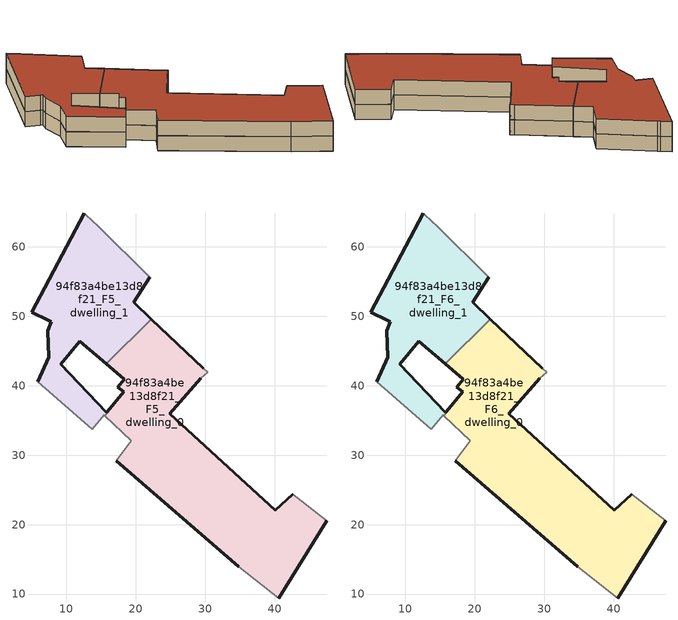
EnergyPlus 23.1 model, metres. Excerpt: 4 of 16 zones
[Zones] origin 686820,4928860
94f83a4be13d8f21_F5_dwelling_0
 floor to 94f83a4be13d8f21_F4_dwelling_0 (EU_floor_Construction): 40.56,9.43 47.47,20.53 42.55,24.39 40.07,22.08 24.87,35.93 29.33,41.08 30.34,41.95 29.72,42.47 22.21,49.59 15.74,43.15 18.32,40.93 17.39,39.8 18.29,39.11 15.87,36.26 15.94,36.18 15.53,35.69 19.37,32.11 17.2,29.21 34.79,13.93 z15
 wall outside (EU_wall_Construction): 15.87,36.26 18.29,39.11 17.39,39.8 18.32,40.93 15.74,43.15 / 22.21,49.59 29.72,42.47 / 29.33,41.08 24.87,35.93 40.07,22.08 42.55,24.39 / 47.47,20.53 40.56,9.43 / 34.79,13.93 17.2,29.21 z15:18
 wall to 94f83a4be13d8f21_F5_dwelling_1 (EU_wall_Construction): 15.53,35.69 15.94,36.18 15.87,36.26 / 15.74,43.15 22.21,49.59 z15:18
 wall adiabatic (EU_wall_Construction): 29.72,42.47 30.34,41.95 29.33,41.08 / 42.55,24.39 47.47,20.53 / 40.56,9.43 34.79,13.93 / 17.2,29.21 19.37,32.11 15.53,35.69 z15:18
94f83a4be13d8f21_F5_dwelling_1
 floor to 94f83a4be13d8f21_F4_dwelling_1 (EU_floor_Construction): 15.94,36.18 15.87,36.26 15.77,36.14 9.22,43.08 11.94,46.39 15.74,43.15 22.21,49.59 19.67,52 22,55.57 14.44,63.06 13.97,63.53 12.56,64.85 5.02,50.59 7.37,49.42 7.81,49.18 7.35,47.89 7.48,44.11 5.89,40.57 13.71,33.74 15.42,35.79 15.53,35.69 z15
 wall outside (EU_wall_Construction): 5.89,40.57 7.48,44.11 7.35,47.89 7.81,49.18 7.37,49.42 5.02,50.59 12.56,64.85 / 22,55.57 19.67,52 22.21,49.59 / 15.74,43.15 11.94,46.39 9.22,43.08 15.77,36.14 15.87,36.26 z15:18
 wall adiabatic (EU_wall_Construction): 12.56,64.85 13.97,63.53 14.44,63.06 22,55.57 / 15.53,35.69 15.42,35.79 13.71,33.74 5.89,40.57 z15:18
94f83a4be13d8f21_F6_dwelling_0
 floor to 94f83a4be13d8f21_F5_dwelling_0 (EU_floor_Construction): 40.56,9.43 47.47,20.53 42.55,24.39 40.07,22.08 24.87,35.93 29.33,41.08 30.34,41.95 29.72,42.47 22.21,49.59 15.74,43.15 18.32,40.93 17.39,39.8 18.29,39.11 15.87,36.26 15.94,36.18 15.53,35.69 19.37,32.11 17.2,29.21 34.79,13.93 z18
 wall outside (EU_wall_Construction): 15.87,36.26 18.29,39.11 17.39,39.8 18.32,40.93 15.74,43.15 / 22.21,49.59 29.72,42.47 / 29.33,41.08 24.87,35.93 40.07,22.08 42.55,24.39 / 47.47,20.53 40.56,9.43 / 34.79,13.93 17.2,29.21 z18:21
 wall to 94f83a4be13d8f21_F6_dwelling_1 (EU_wall_Construction): 15.53,35.69 15.94,36.18 15.87,36.26 / 15.74,43.15 22.21,49.59 z18:21
 wall adiabatic (EU_wall_Construction): 29.72,42.47 30.34,41.95 29.33,41.08 / 42.55,24.39 47.47,20.53 / 40.56,9.43 34.79,13.93 / 17.2,29.21 19.37,32.11 15.53,35.69 z18:21
 roof outside (EU_roof_Construction): 30.34,41.95 29.33,41.08 24.87,35.93 40.07,22.08 42.55,24.39 47.47,20.53 40.56,9.43 34.79,13.93 17.2,29.21 19.37,32.11 15.53,35.69 15.94,36.18 15.87,36.26 18.29,39.11 17.39,39.8 18.32,40.93 15.74,43.15 22.21,49.59 29.72,42.47 z21
94f83a4be13d8f21_F6_dwelling_1
 floor to 94f83a4be13d8f21_F5_dwelling_1 (EU_floor_Construction): 15.94,36.18 15.87,36.26 15.77,36.14 9.22,43.08 11.94,46.39 15.74,43.15 22.21,49.59 19.67,52 22,55.57 14.44,63.06 13.97,63.53 12.56,64.85 5.02,50.59 7.37,49.42 7.81,49.18 7.35,47.89 7.48,44.11 5.89,40.57 13.71,33.74 15.42,35.79 15.53,35.69 z18
 wall outside (EU_wall_Construction): 5.89,40.57 7.48,44.11 7.35,47.89 7.81,49.18 7.37,49.42 5.02,50.59 12.56,64.85 / 22,55.57 19.67,52 22.21,49.59 / 15.74,43.15 11.94,46.39 9.22,43.08 15.77,36.14 15.87,36.26 z18:21
 wall adiabatic (EU_wall_Construction): 12.56,64.85 13.97,63.53 14.44,63.06 22,55.57 / 15.53,35.69 15.42,35.79 13.71,33.74 5.89,40.57 z18:21
 roof outside (EU_roof_Construction): 14.44,63.06 22,55.57 19.67,52 22.21,49.59 15.74,43.15 11.94,46.39 9.22,43.08 15.77,36.14 15.87,36.26 15.94,36.18 15.53,35.69 15.42,35.79 13.71,33.74 5.89,40.57 7.48,44.11 7.35,47.89 7.81,49.18 7.37,49.42 5.02,50.59 12.56,64.85 13.97,63.53 z21
[Building]
EU S2 Campaign: North Axis=0; Terrain=City; Solar Distribution=FullExterior
[Site:Location]
Bologna: Latitude=44.5; Longitude=11.25; Time Zone=1; Elevation=37
[SizingPeriod:WeatherFileDays]
AnnualSizingPeriod: Begin Month=1; Begin Day of Month=1; End Month=12; End Day of Month=31; Day of Week for Start Day=Monday; Use Weather File Daylight Saving Period=No; Use Weather File Rain and Snow Indicators=No
[MATERIAL]
EU_InternalMass_Material: Roughness=MediumRough; Thickness=0.1; Conductivity=1; Density=1800; Specific Heat=900; Thermal Absorptance=0.9; Solar Absorptance=0.7; Visible Absorptance=0.7
[MATERIAL:NOMASS] Roughness=MediumRough; Thermal Absorptance=0.9; Solar Absorptance=0.7; Visible Absorptance=0.7
Name | Thermal Resistance
EU_wall_NoMass | 0.905828
EU_roof_NoMass | 0.37593
EU_floor_NoMass | 0.67114
[CONSTRUCTION]
EU_wall_Construction: EU_wall_NoMass
EU_roof_Construction: EU_roof_NoMass
EU_floor_Construction: EU_floor_NoMass
EU_InternalMass_Construction: EU_InternalMass_Material
[ZONE] Type=1; Multiplier=1; Ceiling Height=autocalculate; Floor Area=autocalculate; Part of Total Floor Area=Yes
Name | Volume
94f83a4be13d8f21_F5_dwelling_0; 94f83a4be13d8f21_F6_dwelling_0 | 1350.56
94f83a4be13d8f21_F5_dwelling_1; 94f83a4be13d8f21_F6_dwelling_1 | 771.752
[INTERNALMASS] Construction=EU_InternalMass_Construction
Name | Zone or ZoneList | Surface Area
94f83a4be13d8f21_F5_dwelling_0_EU_InternalMass | 94f83a4be13d8f21_F5_dwelling_0 | 450.186
94f83a4be13d8f21_F5_dwelling_1_EU_InternalMass | 94f83a4be13d8f21_F5_dwelling_1 | 257.25
94f83a4be13d8f21_F6_dwelling_0_EU_InternalMass | 94f83a4be13d8f21_F6_dwelling_0 | 450.186
94f83a4be13d8f21_F6_dwelling_1_EU_InternalMass | 94f83a4be13d8f21_F6_dwelling_1 | 257.25
[OTHEREQUIPMENT] Fuel Type=Electricity; Design Level Calculation Method=Watts/Area; Power per Zone Floor Area=1; Fraction Latent=0; Fraction Radiant=0; Fraction Lost=0; Carbon Dioxide Generation Rate=0; EndUse Subcategory=EU_Step8_InternalGains
Name | Zone or ZoneList or Space or SpaceList | Schedule
EU_Step8_InternalGain_94f83a4be13d8f21_F5_dwelling_0_f000 | 94f83a4be13d8f21_F5_dwelling_0 | EU_Step8_GainSchedule_94f83a4be13d8f21_F5_dwelling_0_f000
EU_Step8_InternalGain_94f83a4be13d8f21_F5_dwelling_1_f000 | 94f83a4be13d8f21_F5_dwelling_1 | EU_Step8_GainSchedule_94f83a4be13d8f21_F5_dwelling_1_f000
EU_Step8_InternalGain_94f83a4be13d8f21_F6_dwelling_0_f000 | 94f83a4be13d8f21_F6_dwelling_0 | EU_Step8_GainSchedule_94f83a4be13d8f21_F6_dwelling_0_f000
EU_Step8_InternalGain_94f83a4be13d8f21_F6_dwelling_1_f000 | 94f83a4be13d8f21_F6_dwelling_1 | EU_Step8_GainSchedule_94f83a4be13d8f21_F6_dwelling_1_f000
[ZONEVENTILATION:DESIGNFLOWRATE] Schedule=EU_AlwaysOn; Design Flow Rate Calculation Method=AirChanges/Hour; Air Changes per Hour=0.73129; Ventilation Type=Natural; Fan Pressure Rise=0; Fan Total Efficiency=1; Constant Term Coefficient=1; Temperature Term Coefficient=0; Velocity Term Coefficient=0; Velocity Squared Term Coefficient=0; Minimum Indoor Temperature=-100; Maximum Indoor Temperature=100; Delta Temperature=-100; Minimum Outdoor Temperature=-100; Maximum Outdoor Temperature=100; Maximum Wind Speed=40
Name | Zone or ZoneList or Space or SpaceList
EU_ConstantAir_94f83a4be13d8f21_F5_dwelling_0 | 94f83a4be13d8f21_F5_dwelling_0
EU_ConstantAir_94f83a4be13d8f21_F5_dwelling_1 | 94f83a4be13d8f21_F5_dwelling_1
EU_ConstantAir_94f83a4be13d8f21_F6_dwelling_0 | 94f83a4be13d8f21_F6_dwelling_0
EU_ConstantAir_94f83a4be13d8f21_F6_dwelling_1 | 94f83a4be13d8f21_F6_dwelling_1
[HVACTEMPLATE:THERMOSTAT] Constant Heating Setpoint=20; Constant Cooling Setpoint=50
EU_HeatOnly_94f83a4be13d8f21_F0_dwelling_0; EU_HeatOnly_94f83a4be13d8f21_F0_dwelling_1; EU_HeatOnly_94f83a4be13d8f21_F0_dwelling_2; EU_HeatOnly_94f83a4be13d8f21_F1_dwelling_0; EU_HeatOnly_94f83a4be13d8f21_F1_dwelling_1; EU_HeatOnly_94f83a4be13d8f21_F1_dwelling_2; EU_HeatOnly_94f83a4be13d8f21_F2_dwelling_0; EU_HeatOnly_94f83a4be13d8f21_F2_dwelling_1; EU_HeatOnly_94f83a4be13d8f21_F3_dwelling_0; EU_HeatOnly_94f83a4be13d8f21_F3_dwelling_1; EU_HeatOnly_94f83a4be13d8f21_F4_dwelling_0; EU_HeatOnly_94f83a4be13d8f21_F4_dwelling_1; EU_HeatOnly_94f83a4be13d8f21_F5_dwelling_0; EU_HeatOnly_94f83a4be13d8f21_F5_dwelling_1; EU_HeatOnly_94f83a4be13d8f21_F6_dwelling_0; EU_HeatOnly_94f83a4be13d8f21_F6_dwelling_1
[HVACTEMPLATE:ZONE:IDEALLOADSAIRSYSTEM] System Availability Schedule=EU_AlwaysOn; Maximum Heating Supply Air Temperature=50; Minimum Cooling Supply Air Temperature=13; Maximum Heating Supply Air Humidity Ratio=0.0156; Minimum Cooling Supply Air Humidity Ratio=0.0077; Heating Limit=NoLimit; Cooling Limit=NoLimit; Heating Availability Schedule=EU_AlwaysOn; Cooling Availability Schedule=EU_CoolingOff; Dehumidification Control Type=ConstantSensibleHeatRatio; Cooling Sensible Heat Ratio=0.7; Dehumidification Setpoint=60; Humidification Control Type=None; Humidification Setpoint=30; Outdoor Air Method=None; Outdoor Air Flow Rate per Person=0.00944; Outdoor Air Flow Rate per Zone Floor Area=0; Outdoor Air Flow Rate per Zone=0; Demand Controlled Ventilation Type=None; Outdoor Air Economizer Type=NoEconomizer; Heat Recovery Type=None; Sensible Heat Recovery Effectiveness=0.7; Latent Heat Recovery Effectiveness=0.65
Name | Template Thermostat
94f83a4be13d8f21_F5_dwelling_0 | EU_HeatOnly_94f83a4be13d8f21_F5_dwelling_0
94f83a4be13d8f21_F5_dwelling_1 | EU_HeatOnly_94f83a4be13d8f21_F5_dwelling_1
94f83a4be13d8f21_F6_dwelling_0 | EU_HeatOnly_94f83a4be13d8f21_F6_dwelling_0
94f83a4be13d8f21_F6_dwelling_1 | EU_HeatOnly_94f83a4be13d8f21_F6_dwelling_1
[SIZING:ZONE] Zone Cooling Design Supply Air Temperature Input Method=SupplyAirTemperature; Zone Cooling Design Supply Air Temperature=13; Zone Heating Design Supply Air Temperature Input Method=SupplyAirTemperature; Zone Heating Design Supply Air Temperature=50; Zone Cooling Design Supply Air Humidity Ratio=0.008; Zone Heating Design Supply Air Humidity Ratio=0.008; Cooling Design Air Flow Method=DesignDay; Cooling Design Air Flow Rate=0; Cooling Minimum Air Flow per Zone Floor Area=0.000762; Cooling Minimum Air Flow=0; Cooling Minimum Air Flow Fraction=0.2; Heating Design Air Flow Method=DesignDay; Heating Design Air Flow Rate=0; Heating Maximum Air Flow per Zone Floor Area=0.002032; Heating Maximum Air Flow=0.141576; Heating Maximum Air Flow Fraction=0.3; Account for Dedicated Outdoor Air System=No; Dedicated Outdoor Air System Control Strategy=NeutralSupplyAir; Dedicated Outdoor Air Low Setpoint Temperature for Design=autosize; Dedicated Outdoor Air High Setpoint Temperature for Design=autosize; Zone Load Sizing Method=Sensible Load Only No Latent Load; Zone Latent Cooling Design Supply Air Humidity Ratio Input Method=HumidityRatioDifference; Zone Cooling Design Supply Air Humidity Ratio Difference=0.005; Zone Latent Heating Design Supply Air Humidity Ratio Input Method=HumidityRatioDifference; Zone Humidification Design Supply Air Humidity Ratio Difference=0.005
94f83a4be13d8f21_F5_dwelling_0; 94f83a4be13d8f21_F5_dwelling_1; 94f83a4be13d8f21_F6_dwelling_0; 94f83a4be13d8f21_F6_dwelling_1
[SCHEDULE:CONSTANT]
Name | Hourly Value
EU_AlwaysOn | 1
EU_CoolingOff | 0
[SCHEDULE:FILE] Column Number=1; Rows to Skip at Top=0; Number of Hours of Data=8760; Column Separator=Comma; Interpolate to Timestep=No; Minutes per Item=60; Adjust Schedule for Daylight Savings=Yes
Name | File
EU_Step8_GainSchedule_94f83a4be13d8f21_F5_dwelling_0_f000 | ../../schedules/94f83a4be13d8f21/94f83a4be13d8f21_F5_dwelling_0_f000_gain.csv
EU_Step8_GainSchedule_94f83a4be13d8f21_F5_dwelling_1_f000 | ../../schedules/94f83a4be13d8f21/94f83a4be13d8f21_F5_dwelling_1_f000_gain.csv
EU_Step8_GainSchedule_94f83a4be13d8f21_F6_dwelling_0_f000 | ../../schedules/94f83a4be13d8f21/94f83a4be13d8f21_F6_dwelling_0_f000_gain.csv
EU_Step8_GainSchedule_94f83a4be13d8f21_F6_dwelling_1_f000 | ../../schedules/94f83a4be13d8f21/94f83a4be13d8f21_F6_dwelling_1_f000_gain.csv
